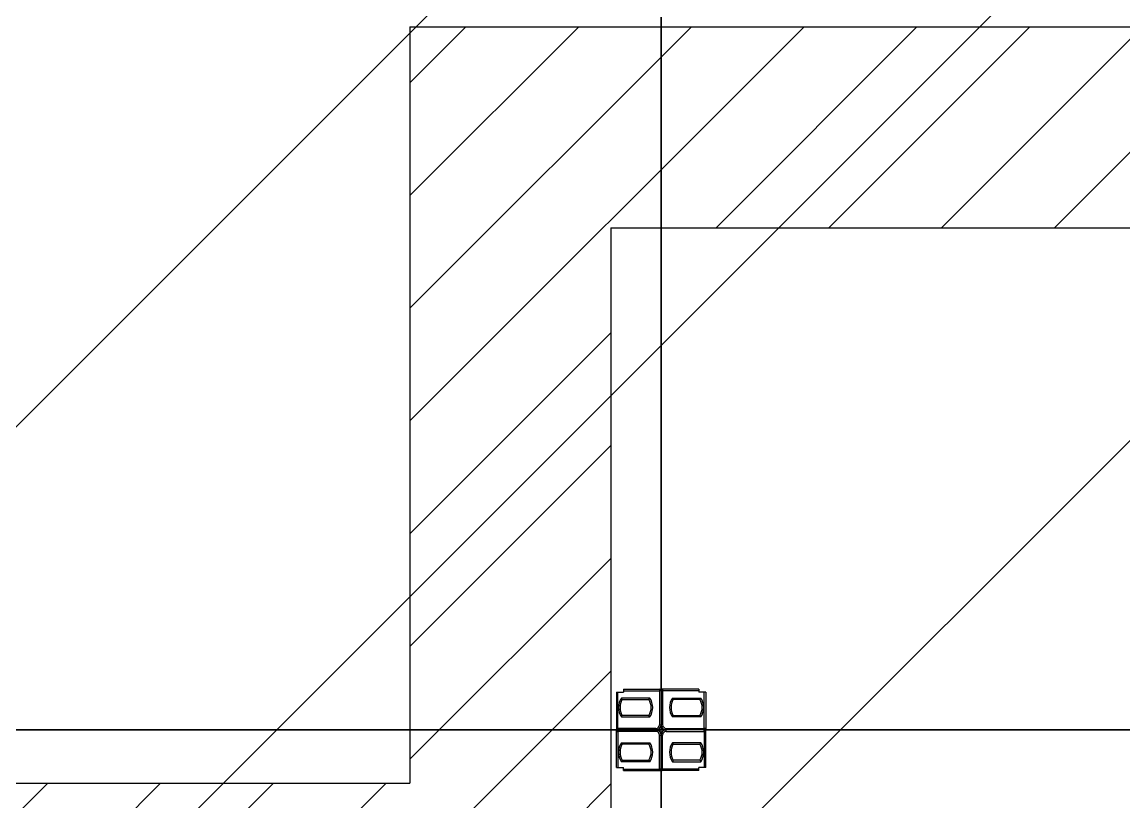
# Model space of a CAD drawing. Header units: millimetres. Extents: x -300 to 383236, y -195106 to -144646.
# Drawn here: x 218960.9 to 219224.2, y -150015.2 to -149828.8 of the extents above; entities that cross this region are included whole.
import ezdxf

# ---------------------------------------------------------------- set-up
doc = ezdxf.new("R2010")
doc.units = ezdxf.units.MM
doc.header["$LTSCALE"] = 60

# ---------------------------------------------------------------- blocks, each defined once
blk = doc.blocks.new('KEY PLAN_NEW')
h = blk.add_hatch()
h.set_pattern_fill('ANSI31', color=253, scale=2)
h.set_pattern_definition([(45, (-1396.921, -1800.0236), (-4.490128, 4.490128), [])])
edge = h.paths.add_edge_path()
edge.add_line((-2006.862, -1075.944), (-2006.862, -1091.944))
edge.add_line((-2006.862, -1091.944), (-2067.862, -1091.944))
edge.add_line((-2067.862, -1091.944), (-2067.862, -1375.944))
edge.add_line((-2067.862, -1375.944), (-2006.862, -1375.944))
edge.add_line((-2006.862, -1375.944), (-2006.862, -1391.944))
edge.add_line((-2006.862, -1391.944), (-2007.862, -1391.944))
edge.add_line((-2007.862, -1391.944), (-2007.862, -1488.944))
edge.add_line((-2007.862, -1488.944), (-2008.306, -1488.944))
edge.add_arc((-2028.716, -1493.497), 20.912, 12.57767, 76.57873)
edge.add_line((-2023.862, -1473.157), (-2023.862, -1391.944))
edge.add_line((-2023.862, -1391.944), (-2247.862, -1391.944))
edge.add_line((-2247.862, -1391.944), (-2247.862, -1488.944))
edge.add_line((-2247.862, -1488.944), (-2263.862, -1488.944))
edge.add_line((-2263.862, -1488.944), (-2263.862, -1452.184))
edge.add_line((-2263.862, -1452.184), (-2549.862, -1452.184))
edge.add_line((-2549.862, -1452.184), (-2549.862, -1488.944))
edge.add_line((-2549.862, -1488.944), (-2565.862, -1488.944))
edge.add_line((-2565.862, -1488.944), (-2565.862, -1427.944))
edge.add_line((-2565.862, -1427.944), (-2720.862, -1427.944))
edge.add_line((-2720.862, -1427.944), (-2720.862, -1411.944))
edge.add_line((-2720.862, -1411.944), (-2623.862, -1411.944))
edge.add_line((-2623.862, -1411.944), (-2623.862, -1075.944))
edge.add_line((-2623.862, -1075.944), (-2563.862, -1075.944))
edge.add_line((-2563.862, -1075.944), (-2563.862, -1071.944))
edge.add_line((-2563.862, -1071.944), (-2547.862, -1071.944))
edge.add_line((-2547.862, -1071.944), (-2547.862, -1091.944))
edge.add_line((-2547.862, -1091.944), (-2607.862, -1091.944))
edge.add_line((-2607.862, -1091.944), (-2607.862, -1411.944))
edge.add_line((-2607.862, -1411.944), (-2549.862, -1411.944))
edge.add_line((-2549.862, -1411.944), (-2549.862, -1436.184))
edge.add_line((-2549.862, -1436.184), (-2263.862, -1436.184))
edge.add_line((-2263.862, -1436.184), (-2263.862, -1375.944))
edge.add_line((-2263.862, -1375.944), (-2083.862, -1375.944))
edge.add_line((-2083.862, -1375.944), (-2083.862, -1075.944))
edge.add_line((-2083.862, -1075.944), (-2006.862, -1075.944))
at = {"color": 253}
for p, q in [((-2263.862, -1375.944, 46), (-2083.862, -1375.944, 46)), ((-2263.862, -1375.944, 46), (-2263.862, -1436.184, 46)), ((-2243.862, -1428.704, 46), (-2243.862, -1375.184, 46)), ((-2243.862, -1375.184, 46), (-2243.862, -1428.704, 46)), ((-2247.862, -1391.944, 46), (-2023.862, -1391.944, 46)), ((-2247.862, -1391.944, 46), (-2247.862, -1488.944, 46)), ((-2247.422, -1428.944, 46), (-2246.862, -1428.944, 46)), ((-2246.862, -1428.704, 46), (-2246.862, -1428.944, 46)), ((-2243.862, -1428.704, 46), (-2243.862, -1431.944, 46)), ((-2243.862, -1428.704, 46), (-2243.862, -1431.944, 46)), ((-2240.862, -1428.704, 46), (-2240.862, -1428.944, 46)), ((-2240.302, -1428.944, 46), (-2240.862, -1428.944, 46)), ((-2247.422, -1431.944, 46), (-2540.302, -1431.944, 46)), ((-2540.302, -1431.944, 46), (-2247.422, -1431.944, 46)), ((-2247.422, -1431.944, 46), (-2243.862, -1431.944, 46)), ((-2243.862, -1431.944, 46), (-2247.422, -1431.944, 46)), ((-2247.422, -1431.944, 46), (-2243.862, -1431.944, 46)), ((-2240.302, -1431.944, 46), (-2243.862, -1431.944, 46)), ((-2243.862, -1435.184, 46), (-2243.862, -1431.944, 46)), ((-2240.302, -1431.944, 46), (-2243.862, -1431.944, 46)), ((-2243.862, -1435.184, 46), (-2243.862, -1431.944, 46)), ((-2127.422, -1431.944, 46), (-2240.302, -1431.944, 46)), ((-2240.302, -1431.944, 46), (-2127.422, -1431.944, 46)), ((-2247.422, -1434.944, 46), (-2246.862, -1434.944, 46)), ((-2246.862, -1435.184, 46), (-2246.862, -1434.944, 46)), ((-2243.862, -1488.704, 46), (-2243.862, -1435.184, 46)), ((-2243.862, -1435.184, 46), (-2243.862, -1488.704, 46)), ((-2240.862, -1435.184, 46), (-2240.862, -1434.944, 46)), ((-2240.302, -1434.944, 46), (-2240.862, -1434.944, 46)), ((-2549.862, -1436.184, 46), (-2263.862, -1436.184, 46))]:
    blk.add_line(p, q, dxfattribs=at)
at = {"color": 253, "linetype": 'Continuous'}
for p, q in [((-2247.422, -1428.944, 46), (-2247.422, -1431.944, 46)), ((-2247.302, -1431.824, 46), (-2247.302, -1428.944, 46)), ((-2244.761, -1429.409, 46), (-2247.023, -1429.409, 46)), ((-2246.957, -1429.529, 46), (-2244.827, -1429.529, 46)), ((-2246.862, -1428.704, 46), (-2243.862, -1428.704, 46)), ((-2246.862, -1428.824, 46), (-2243.982, -1428.824, 46)), ((-2243.982, -1428.704, 46), (-2243.982, -1428.824, 46)), ((-2243.862, -1428.824, 46), (-2243.982, -1428.824, 46)), ((-2243.982, -1428.824, 46), (-2243.982, -1431.534, 46)), ((-2240.862, -1428.704, 46), (-2243.862, -1428.704, 46)), ((-2243.862, -1428.824, 46), (-2243.742, -1428.824, 46)), ((-2243.742, -1428.704, 46), (-2243.742, -1428.824, 46)), ((-2240.862, -1428.824, 46), (-2243.742, -1428.824, 46)), ((-2243.742, -1428.824, 46), (-2243.742, -1431.534, 46)), ((-2242.963, -1429.409, 46), (-2240.701, -1429.409, 46)), ((-2240.767, -1429.529, 46), (-2242.897, -1429.529, 46)), ((-2240.422, -1431.824, 46), (-2240.422, -1428.944, 46)), ((-2240.302, -1428.944, 46), (-2240.302, -1431.944, 46)), ((-2247.023, -1430.919, 46), (-2244.761, -1430.919, 46)), ((-2244.827, -1430.799, 46), (-2246.957, -1430.799, 46)), ((-2240.701, -1430.919, 46), (-2242.963, -1430.919, 46)), ((-2242.897, -1430.799, 46), (-2240.767, -1430.799, 46)), ((-2247.422, -1431.824, 46), (-2247.302, -1431.824, 46)), ((-2247.422, -1434.944, 46), (-2247.422, -1431.944, 46)), ((-2247.422, -1432.064, 46), (-2247.302, -1432.064, 46)), ((-2247.302, -1431.824, 46), (-2247.302, -1431.944, 46)), ((-2244.272, -1431.824, 46), (-2247.302, -1431.824, 46)), ((-2247.302, -1432.064, 46), (-2247.302, -1431.944, 46)), ((-2247.302, -1432.064, 46), (-2247.302, -1434.944, 46)), ((-2244.272, -1432.064, 46), (-2247.302, -1432.064, 46)), ((-2244.272, -1431.824, 46), (-2244.272, -1431.944, 46)), ((-2244.272, -1432.064, 46), (-2244.272, -1431.944, 46)), ((-2243.982, -1431.534, 46), (-2243.862, -1431.534, 46)), ((-2243.982, -1431.823, 46), (-2243.982, -1431.824, 46)), ((-2243.982, -1431.824, 46), (-2243.982, -1431.824, 46)), ((-2243.982, -1432.064, 46), (-2243.982, -1432.064, 46)), ((-2243.982, -1432.064, 46), (-2243.982, -1432.064, 46)), ((-2243.742, -1431.534, 46), (-2243.862, -1431.534, 46)), ((-2243.742, -1431.823, 46), (-2243.742, -1431.824, 46)), ((-2243.742, -1431.824, 46), (-2243.742, -1431.824, 46)), ((-2243.742, -1432.064, 46), (-2243.742, -1432.064, 46)), ((-2243.742, -1432.064, 46), (-2243.742, -1432.064, 46)), ((-2243.452, -1431.824, 46), (-2243.452, -1431.944, 46)), ((-2243.452, -1431.824, 46), (-2240.422, -1431.824, 46)), ((-2243.452, -1432.064, 46), (-2243.452, -1431.944, 46)), ((-2243.452, -1432.064, 46), (-2240.422, -1432.064, 46)), ((-2240.302, -1431.824, 46), (-2240.422, -1431.824, 46)), ((-2240.422, -1431.824, 46), (-2240.422, -1431.944, 46)), ((-2240.422, -1432.064, 46), (-2240.422, -1431.944, 46)), ((-2240.302, -1432.064, 46), (-2240.422, -1432.064, 46)), ((-2240.422, -1432.064, 46), (-2240.422, -1434.944, 46)), ((-2240.302, -1434.944, 46), (-2240.302, -1431.944, 46)), ((-2247.023, -1432.969, 46), (-2244.761, -1432.969, 46)), ((-2244.827, -1433.089, 46), (-2246.957, -1433.089, 46)), ((-2243.982, -1432.354, 46), (-2243.862, -1432.354, 46)), ((-2243.982, -1435.064, 46), (-2243.982, -1432.354, 46)), ((-2243.742, -1432.354, 46), (-2243.862, -1432.354, 46)), ((-2243.742, -1435.064, 46), (-2243.742, -1432.354, 46)), ((-2240.701, -1432.969, 46), (-2242.963, -1432.969, 46)), ((-2242.897, -1433.089, 46), (-2240.767, -1433.089, 46)), ((-2244.761, -1434.479, 46), (-2247.023, -1434.479, 46)), ((-2246.957, -1434.359, 46), (-2244.827, -1434.359, 46)), ((-2242.963, -1434.479, 46), (-2240.701, -1434.479, 46)), ((-2240.767, -1434.359, 46), (-2242.897, -1434.359, 46)), ((-2246.862, -1435.064, 46), (-2243.982, -1435.064, 46)), ((-2246.862, -1435.184, 46), (-2243.862, -1435.184, 46)), ((-2243.862, -1435.064, 46), (-2243.982, -1435.064, 46)), ((-2243.982, -1435.184, 46), (-2243.982, -1435.064, 46)), ((-2243.862, -1435.064, 46), (-2243.742, -1435.064, 46)), ((-2240.862, -1435.184, 46), (-2243.862, -1435.184, 46)), ((-2243.742, -1435.184, 46), (-2243.742, -1435.064, 46)), ((-2240.862, -1435.064, 46), (-2243.742, -1435.064, 46))]:
    blk.add_line(p, q, dxfattribs=at)
for centre, radius, start, end in [((-2245.892, -1430.164, 46), 1.36, 146.27916, 213.72084), ((-2245.892, -1430.164, 46), 1.24, 149.1964, 210.8036), ((-2245.892, -1430.164, 46), 1.24, 329.1964, 30.8036), ((-2245.892, -1430.164, 46), 1.36, 326.27916, 33.72084), ((-2243.982, -1428.824, 46), 0.12, 0, 90), ((-2243.742, -1428.824, 46), 0.12, 90, 180), ((-2241.832, -1430.164, 46), 1.36, 146.27916, 213.72084), ((-2241.832, -1430.164, 46), 1.24, 149.1964, 210.8036), ((-2241.832, -1430.164, 46), 1.24, 329.1964, 30.8036), ((-2241.832, -1430.164, 46), 1.36, 326.27916, 33.72084), ((-2247.302, -1431.824, 46), 0.12, 180, 270), ((-2247.302, -1432.064, 46), 0.12, 90, 180), ((-2244.272, -1431.534, 46), 0.41, 270, 0), ((-2244.272, -1431.534, 46), 0.29, 270, 0), ((-2244.272, -1432.354, 46), 0.41, 0, 90), ((-2244.272, -1432.354, 46), 0.29, 0, 90), ((-2243.452, -1431.534, 46), 0.41, 180, 270), ((-2243.452, -1432.354, 46), 0.41, 90, 180), ((-2243.452, -1431.534, 46), 0.29, 180, 270), ((-2243.452, -1432.354, 46), 0.29, 90, 180), ((-2240.422, -1431.824, 46), 0.12, 270, 0), ((-2240.422, -1432.064, 46), 0.12, 0, 90), ((-2245.892, -1433.724, 46), 1.36, 146.27916, 213.72084), ((-2245.892, -1433.724, 46), 1.24, 149.1964, 210.8036), ((-2245.892, -1433.724, 46), 1.24, 329.1964, 30.8036), ((-2245.892, -1433.724, 46), 1.36, 326.27916, 33.72084), ((-2241.832, -1433.724, 46), 1.36, 146.27916, 213.72084), ((-2241.832, -1433.724, 46), 1.24, 149.1964, 210.8036), ((-2241.832, -1433.724, 46), 1.24, 329.1964, 30.8036), ((-2241.832, -1433.724, 46), 1.36, 326.27916, 33.72084), ((-2243.982, -1435.064, 46), 0.12, 270, 0), ((-2243.742, -1435.064, 46), 0.12, 180, 270)]:
    blk.add_arc(centre, radius, start, end, dxfattribs=at)
for points, knots in [([(-2246.957, -1429.529, 46), (-2246.957, -1429.528, 46), (-2246.957, -1429.527, 46), (-2246.958, -1429.527, 46), (-2246.959, -1429.526, 46), (-2246.959, -1429.525, 46), (-2246.959, -1429.524, 46), (-2246.959, -1429.524, 46), (-2246.96, -1429.523, 46), (-2246.96, -1429.523, 46), (-2246.961, -1429.521, 46), (-2246.962, -1429.52, 46), (-2246.964, -1429.517, 46), (-2246.965, -1429.515, 46), (-2246.966, -1429.512, 46), (-2246.967, -1429.511, 46), (-2246.968, -1429.509, 46), (-2246.968, -1429.509, 46), (-2246.969, -1429.507, 46), (-2246.969, -1429.507, 46), (-2246.971, -1429.504, 46), (-2246.972, -1429.501, 46), (-2246.975, -1429.496, 46), (-2246.977, -1429.494, 46), (-2246.979, -1429.489, 46), (-2246.98, -1429.488, 46), (-2246.981, -1429.486, 46), (-2246.981, -1429.485, 46), (-2246.982, -1429.483, 46), (-2246.983, -1429.483, 46), (-2246.985, -1429.479, 46), (-2246.987, -1429.476, 46), (-2246.99, -1429.469, 46), (-2246.992, -1429.466, 46), (-2246.996, -1429.459, 46), (-2246.997, -1429.456, 46), (-2247, -1429.451, 46), (-2247, -1429.45, 46), (-2247.001, -1429.449, 46), (-2247.002, -1429.448, 46), (-2247.003, -1429.445, 46), (-2247.004, -1429.443, 46), (-2247.007, -1429.438, 46), (-2247.009, -1429.434, 46), (-2247.013, -1429.427, 46), (-2247.015, -1429.423, 46), (-2247.018, -1429.418, 46), (-2247.019, -1429.416, 46), (-2247.02, -1429.413, 46), (-2247.021, -1429.412, 46), (-2247.022, -1429.41, 46), (-2247.022, -1429.41, 46), (-2247.023, -1429.409, 46), (-2247.023, -1429.409, 46)], [0, 0, 0, 0, 0.06206, 0.12459, 0.12459, 0.155854, 0.155854, 0.171487, 0.171487, 0.187119, 0.187119, 0.249648, 0.249648, 0.312178, 0.312178, 0.343442, 0.343442, 0.359075, 0.359075, 0.374707, 0.374707, 0.437236, 0.437236, 0.499766, 0.499766, 0.53103, 0.53103, 0.546663, 0.546663, 0.562295, 0.562295, 0.624824, 0.624824, 0.687353, 0.687353, 0.749883, 0.749883, 0.765515, 0.765515, 0.781147, 0.781147, 0.812412, 0.812412, 0.874941, 0.874941, 0.937471, 0.937471, 0.968735, 0.968735, 0.984368, 0.992184, 0.992184, 1, 1, 1, 1]), ([(-2244.827, -1429.529, 46), (-2244.827, -1429.528, 46), (-2244.826, -1429.527, 46), (-2244.826, -1429.527, 46), (-2244.825, -1429.526, 46), (-2244.825, -1429.525, 46), (-2244.824, -1429.524, 46), (-2244.824, -1429.524, 46), (-2244.824, -1429.523, 46), (-2244.824, -1429.523, 46), (-2244.823, -1429.521, 46), (-2244.822, -1429.52, 46), (-2244.82, -1429.517, 46), (-2244.819, -1429.515, 46), (-2244.817, -1429.512, 46), (-2244.817, -1429.511, 46), (-2244.816, -1429.509, 46), (-2244.815, -1429.509, 46), (-2244.815, -1429.507, 46), (-2244.814, -1429.507, 46), (-2244.813, -1429.504, 46), (-2244.811, -1429.501, 46), (-2244.809, -1429.496, 46), (-2244.807, -1429.494, 46), (-2244.805, -1429.489, 46), (-2244.804, -1429.488, 46), (-2244.803, -1429.486, 46), (-2244.802, -1429.485, 46), (-2244.801, -1429.483, 46), (-2244.801, -1429.483, 46), (-2244.799, -1429.479, 46), (-2244.797, -1429.476, 46), (-2244.793, -1429.469, 46), (-2244.792, -1429.466, 46), (-2244.788, -1429.459, 46), (-2244.786, -1429.456, 46), (-2244.784, -1429.451, 46), (-2244.783, -1429.45, 46), (-2244.782, -1429.449, 46), (-2244.782, -1429.448, 46), (-2244.78, -1429.445, 46), (-2244.779, -1429.443, 46), (-2244.776, -1429.438, 46), (-2244.774, -1429.434, 46), (-2244.771, -1429.427, 46), (-2244.769, -1429.423, 46), (-2244.766, -1429.418, 46), (-2244.765, -1429.416, 46), (-2244.763, -1429.413, 46), (-2244.762, -1429.412, 46), (-2244.762, -1429.41, 46), (-2244.761, -1429.41, 46), (-2244.761, -1429.409, 46), (-2244.761, -1429.409, 46)], [0, 0, 0, 0, 0.06206, 0.12459, 0.12459, 0.155854, 0.155854, 0.171487, 0.171487, 0.187119, 0.187119, 0.249648, 0.249648, 0.312178, 0.312178, 0.343442, 0.343442, 0.359075, 0.359075, 0.374707, 0.374707, 0.437236, 0.437236, 0.499766, 0.499766, 0.53103, 0.53103, 0.546663, 0.546663, 0.562295, 0.562295, 0.624824, 0.624824, 0.687353, 0.687353, 0.749883, 0.749883, 0.765515, 0.765515, 0.781147, 0.781147, 0.812412, 0.812412, 0.874941, 0.874941, 0.937471, 0.937471, 0.968735, 0.968735, 0.984368, 0.992184, 0.992184, 1, 1, 1, 1]), ([(-2242.897, -1429.529, 46), (-2242.897, -1429.528, 46), (-2242.897, -1429.527, 46), (-2242.898, -1429.527, 46), (-2242.899, -1429.526, 46), (-2242.899, -1429.525, 46), (-2242.899, -1429.524, 46), (-2242.899, -1429.524, 46), (-2242.9, -1429.523, 46), (-2242.9, -1429.523, 46), (-2242.901, -1429.521, 46), (-2242.902, -1429.52, 46), (-2242.904, -1429.517, 46), (-2242.905, -1429.515, 46), (-2242.906, -1429.512, 46), (-2242.907, -1429.511, 46), (-2242.908, -1429.509, 46), (-2242.908, -1429.509, 46), (-2242.909, -1429.507, 46), (-2242.909, -1429.507, 46), (-2242.911, -1429.504, 46), (-2242.912, -1429.501, 46), (-2242.915, -1429.496, 46), (-2242.917, -1429.494, 46), (-2242.919, -1429.489, 46), (-2242.92, -1429.488, 46), (-2242.921, -1429.486, 46), (-2242.921, -1429.485, 46), (-2242.922, -1429.483, 46), (-2242.923, -1429.483, 46), (-2242.925, -1429.479, 46), (-2242.927, -1429.476, 46), (-2242.93, -1429.469, 46), (-2242.932, -1429.466, 46), (-2242.936, -1429.459, 46), (-2242.937, -1429.456, 46), (-2242.94, -1429.451, 46), (-2242.94, -1429.45, 46), (-2242.941, -1429.449, 46), (-2242.942, -1429.448, 46), (-2242.943, -1429.445, 46), (-2242.944, -1429.443, 46), (-2242.947, -1429.438, 46), (-2242.949, -1429.434, 46), (-2242.953, -1429.427, 46), (-2242.955, -1429.423, 46), (-2242.958, -1429.418, 46), (-2242.959, -1429.416, 46), (-2242.96, -1429.413, 46), (-2242.961, -1429.412, 46), (-2242.962, -1429.41, 46), (-2242.962, -1429.41, 46), (-2242.963, -1429.409, 46), (-2242.963, -1429.409, 46)], [0, 0, 0, 0, 0.06206, 0.12459, 0.12459, 0.155854, 0.155854, 0.171487, 0.171487, 0.187119, 0.187119, 0.249648, 0.249648, 0.312178, 0.312178, 0.343442, 0.343442, 0.359075, 0.359075, 0.374707, 0.374707, 0.437236, 0.437236, 0.499766, 0.499766, 0.53103, 0.53103, 0.546663, 0.546663, 0.562295, 0.562295, 0.624824, 0.624824, 0.687353, 0.687353, 0.749883, 0.749883, 0.765515, 0.765515, 0.781147, 0.781147, 0.812412, 0.812412, 0.874941, 0.874941, 0.937471, 0.937471, 0.968735, 0.968735, 0.984368, 0.992184, 0.992184, 1, 1, 1, 1]), ([(-2240.767, -1429.529, 46), (-2240.767, -1429.528, 46), (-2240.766, -1429.527, 46), (-2240.766, -1429.527, 46), (-2240.765, -1429.526, 46), (-2240.765, -1429.525, 46), (-2240.764, -1429.524, 46), (-2240.764, -1429.524, 46), (-2240.764, -1429.523, 46), (-2240.764, -1429.523, 46), (-2240.763, -1429.521, 46), (-2240.762, -1429.52, 46), (-2240.76, -1429.517, 46), (-2240.759, -1429.515, 46), (-2240.757, -1429.512, 46), (-2240.757, -1429.511, 46), (-2240.756, -1429.509, 46), (-2240.755, -1429.509, 46), (-2240.755, -1429.507, 46), (-2240.754, -1429.507, 46), (-2240.753, -1429.504, 46), (-2240.751, -1429.501, 46), (-2240.748, -1429.496, 46), (-2240.747, -1429.494, 46), (-2240.745, -1429.489, 46), (-2240.744, -1429.488, 46), (-2240.743, -1429.486, 46), (-2240.742, -1429.485, 46), (-2240.741, -1429.483, 46), (-2240.741, -1429.483, 46), (-2240.739, -1429.479, 46), (-2240.737, -1429.476, 46), (-2240.733, -1429.469, 46), (-2240.732, -1429.466, 46), (-2240.728, -1429.459, 46), (-2240.726, -1429.456, 46), (-2240.724, -1429.451, 46), (-2240.723, -1429.45, 46), (-2240.722, -1429.449, 46), (-2240.722, -1429.448, 46), (-2240.72, -1429.445, 46), (-2240.719, -1429.443, 46), (-2240.716, -1429.438, 46), (-2240.714, -1429.434, 46), (-2240.711, -1429.427, 46), (-2240.709, -1429.423, 46), (-2240.706, -1429.418, 46), (-2240.705, -1429.416, 46), (-2240.703, -1429.413, 46), (-2240.702, -1429.412, 46), (-2240.702, -1429.41, 46), (-2240.701, -1429.41, 46), (-2240.701, -1429.409, 46), (-2240.701, -1429.409, 46)], [0, 0, 0, 0, 0.06206, 0.12459, 0.12459, 0.155854, 0.155854, 0.171487, 0.171487, 0.187119, 0.187119, 0.249648, 0.249648, 0.312178, 0.312178, 0.343442, 0.343442, 0.359075, 0.359075, 0.374707, 0.374707, 0.437236, 0.437236, 0.499766, 0.499766, 0.53103, 0.53103, 0.546663, 0.546663, 0.562295, 0.562295, 0.624824, 0.624824, 0.687353, 0.687353, 0.749883, 0.749883, 0.765515, 0.765515, 0.781147, 0.781147, 0.812412, 0.812412, 0.874941, 0.874941, 0.937471, 0.937471, 0.968735, 0.968735, 0.984368, 0.992184, 0.992184, 1, 1, 1, 1]), ([(-2247.023, -1430.919, 46), (-2247.023, -1430.918, 46), (-2247.022, -1430.918, 46), (-2247.022, -1430.917, 46), (-2247.021, -1430.915, 46), (-2247.02, -1430.914, 46), (-2247.019, -1430.911, 46), (-2247.018, -1430.909, 46), (-2247.015, -1430.904, 46), (-2247.013, -1430.9, 46), (-2247.009, -1430.893, 46), (-2247.007, -1430.889, 46), (-2247.004, -1430.884, 46), (-2247.003, -1430.882, 46), (-2247.002, -1430.879, 46), (-2247.001, -1430.879, 46), (-2247, -1430.877, 46), (-2247, -1430.876, 46), (-2246.997, -1430.871, 46), (-2246.996, -1430.868, 46), (-2246.992, -1430.861, 46), (-2246.99, -1430.858, 46), (-2246.987, -1430.852, 46), (-2246.985, -1430.848, 46), (-2246.983, -1430.845, 46), (-2246.982, -1430.844, 46), (-2246.981, -1430.842, 46), (-2246.981, -1430.842, 46), (-2246.98, -1430.839, 46), (-2246.979, -1430.838, 46), (-2246.977, -1430.834, 46), (-2246.975, -1430.831, 46), (-2246.972, -1430.826, 46), (-2246.971, -1430.823, 46), (-2246.969, -1430.82, 46), (-2246.969, -1430.82, 46), (-2246.968, -1430.819, 46), (-2246.968, -1430.818, 46), (-2246.967, -1430.816, 46), (-2246.966, -1430.815, 46), (-2246.965, -1430.812, 46), (-2246.964, -1430.811, 46), (-2246.962, -1430.807, 46), (-2246.961, -1430.806, 46), (-2246.96, -1430.804, 46), (-2246.96, -1430.804, 46), (-2246.959, -1430.803, 46), (-2246.959, -1430.803, 46), (-2246.959, -1430.802, 46), (-2246.959, -1430.802, 46), (-2246.958, -1430.8, 46), (-2246.957, -1430.8, 46), (-2246.957, -1430.799, 46), (-2246.957, -1430.799, 46)], [0, 0, 0, 0, 0.00782, 0.00782, 0.015639, 0.031279, 0.031279, 0.062557, 0.062557, 0.125114, 0.125114, 0.187671, 0.187671, 0.21895, 0.21895, 0.234589, 0.234589, 0.250228, 0.250228, 0.312785, 0.312785, 0.375342, 0.375342, 0.437899, 0.437899, 0.453538, 0.453538, 0.469178, 0.469178, 0.500456, 0.500456, 0.563013, 0.563013, 0.62557, 0.62557, 0.641209, 0.641209, 0.656849, 0.656849, 0.688127, 0.688127, 0.750684, 0.750684, 0.813241, 0.813241, 0.828881, 0.828881, 0.84452, 0.84452, 0.875798, 0.875798, 0.938355, 1, 1, 1, 1]), ([(-2244.761, -1430.919, 46), (-2244.761, -1430.918, 46), (-2244.761, -1430.918, 46), (-2244.762, -1430.917, 46), (-2244.762, -1430.915, 46), (-2244.763, -1430.914, 46), (-2244.765, -1430.911, 46), (-2244.766, -1430.909, 46), (-2244.769, -1430.904, 46), (-2244.771, -1430.9, 46), (-2244.774, -1430.893, 46), (-2244.776, -1430.889, 46), (-2244.779, -1430.884, 46), (-2244.78, -1430.882, 46), (-2244.782, -1430.879, 46), (-2244.782, -1430.879, 46), (-2244.783, -1430.877, 46), (-2244.784, -1430.876, 46), (-2244.786, -1430.871, 46), (-2244.788, -1430.868, 46), (-2244.792, -1430.861, 46), (-2244.793, -1430.858, 46), (-2244.797, -1430.852, 46), (-2244.799, -1430.848, 46), (-2244.801, -1430.845, 46), (-2244.801, -1430.844, 46), (-2244.802, -1430.842, 46), (-2244.803, -1430.842, 46), (-2244.804, -1430.839, 46), (-2244.805, -1430.838, 46), (-2244.807, -1430.834, 46), (-2244.809, -1430.831, 46), (-2244.811, -1430.826, 46), (-2244.813, -1430.823, 46), (-2244.814, -1430.82, 46), (-2244.815, -1430.82, 46), (-2244.815, -1430.819, 46), (-2244.816, -1430.818, 46), (-2244.817, -1430.816, 46), (-2244.817, -1430.815, 46), (-2244.819, -1430.812, 46), (-2244.82, -1430.811, 46), (-2244.822, -1430.807, 46), (-2244.823, -1430.806, 46), (-2244.824, -1430.804, 46), (-2244.824, -1430.804, 46), (-2244.824, -1430.803, 46), (-2244.824, -1430.803, 46), (-2244.825, -1430.802, 46), (-2244.825, -1430.802, 46), (-2244.826, -1430.8, 46), (-2244.826, -1430.8, 46), (-2244.827, -1430.799, 46), (-2244.827, -1430.799, 46)], [0, 0, 0, 0, 0.00782, 0.00782, 0.015639, 0.031279, 0.031279, 0.062557, 0.062557, 0.125114, 0.125114, 0.187671, 0.187671, 0.21895, 0.21895, 0.234589, 0.234589, 0.250228, 0.250228, 0.312785, 0.312785, 0.375342, 0.375342, 0.437899, 0.437899, 0.453538, 0.453538, 0.469178, 0.469178, 0.500456, 0.500456, 0.563013, 0.563013, 0.62557, 0.62557, 0.641209, 0.641209, 0.656849, 0.656849, 0.688127, 0.688127, 0.750684, 0.750684, 0.813241, 0.813241, 0.828881, 0.828881, 0.84452, 0.84452, 0.875798, 0.875798, 0.938355, 1, 1, 1, 1]), ([(-2242.963, -1430.919, 46), (-2242.963, -1430.918, 46), (-2242.962, -1430.918, 46), (-2242.962, -1430.917, 46), (-2242.961, -1430.915, 46), (-2242.96, -1430.914, 46), (-2242.959, -1430.911, 46), (-2242.958, -1430.909, 46), (-2242.955, -1430.904, 46), (-2242.953, -1430.9, 46), (-2242.949, -1430.893, 46), (-2242.947, -1430.889, 46), (-2242.944, -1430.884, 46), (-2242.943, -1430.882, 46), (-2242.942, -1430.879, 46), (-2242.941, -1430.879, 46), (-2242.94, -1430.877, 46), (-2242.94, -1430.876, 46), (-2242.937, -1430.871, 46), (-2242.936, -1430.868, 46), (-2242.932, -1430.861, 46), (-2242.93, -1430.858, 46), (-2242.927, -1430.852, 46), (-2242.925, -1430.848, 46), (-2242.923, -1430.845, 46), (-2242.922, -1430.844, 46), (-2242.921, -1430.842, 46), (-2242.921, -1430.842, 46), (-2242.92, -1430.839, 46), (-2242.919, -1430.838, 46), (-2242.917, -1430.834, 46), (-2242.915, -1430.831, 46), (-2242.912, -1430.826, 46), (-2242.911, -1430.823, 46), (-2242.909, -1430.82, 46), (-2242.909, -1430.82, 46), (-2242.908, -1430.819, 46), (-2242.908, -1430.818, 46), (-2242.907, -1430.816, 46), (-2242.906, -1430.815, 46), (-2242.905, -1430.812, 46), (-2242.904, -1430.811, 46), (-2242.902, -1430.807, 46), (-2242.901, -1430.806, 46), (-2242.9, -1430.804, 46), (-2242.9, -1430.804, 46), (-2242.899, -1430.803, 46), (-2242.899, -1430.803, 46), (-2242.899, -1430.802, 46), (-2242.899, -1430.802, 46), (-2242.898, -1430.8, 46), (-2242.897, -1430.8, 46), (-2242.897, -1430.799, 46), (-2242.897, -1430.799, 46)], [0, 0, 0, 0, 0.00782, 0.00782, 0.015639, 0.031279, 0.031279, 0.062557, 0.062557, 0.125114, 0.125114, 0.187671, 0.187671, 0.21895, 0.21895, 0.234589, 0.234589, 0.250228, 0.250228, 0.312785, 0.312785, 0.375342, 0.375342, 0.437899, 0.437899, 0.453538, 0.453538, 0.469178, 0.469178, 0.500456, 0.500456, 0.563013, 0.563013, 0.62557, 0.62557, 0.641209, 0.641209, 0.656849, 0.656849, 0.688127, 0.688127, 0.750684, 0.750684, 0.813241, 0.813241, 0.828881, 0.828881, 0.84452, 0.84452, 0.875798, 0.875798, 0.938355, 1, 1, 1, 1]), ([(-2240.701, -1430.919, 46), (-2240.701, -1430.918, 46), (-2240.701, -1430.918, 46), (-2240.702, -1430.917, 46), (-2240.702, -1430.915, 46), (-2240.703, -1430.914, 46), (-2240.705, -1430.911, 46), (-2240.706, -1430.909, 46), (-2240.709, -1430.904, 46), (-2240.711, -1430.9, 46), (-2240.714, -1430.893, 46), (-2240.716, -1430.889, 46), (-2240.719, -1430.884, 46), (-2240.72, -1430.882, 46), (-2240.722, -1430.879, 46), (-2240.722, -1430.879, 46), (-2240.723, -1430.877, 46), (-2240.724, -1430.876, 46), (-2240.726, -1430.871, 46), (-2240.728, -1430.868, 46), (-2240.732, -1430.861, 46), (-2240.733, -1430.858, 46), (-2240.737, -1430.852, 46), (-2240.739, -1430.848, 46), (-2240.741, -1430.845, 46), (-2240.741, -1430.844, 46), (-2240.742, -1430.842, 46), (-2240.743, -1430.842, 46), (-2240.744, -1430.839, 46), (-2240.745, -1430.838, 46), (-2240.747, -1430.834, 46), (-2240.748, -1430.831, 46), (-2240.751, -1430.826, 46), (-2240.753, -1430.823, 46), (-2240.754, -1430.82, 46), (-2240.755, -1430.82, 46), (-2240.755, -1430.819, 46), (-2240.756, -1430.818, 46), (-2240.757, -1430.816, 46), (-2240.757, -1430.815, 46), (-2240.759, -1430.812, 46), (-2240.76, -1430.811, 46), (-2240.762, -1430.807, 46), (-2240.763, -1430.806, 46), (-2240.764, -1430.804, 46), (-2240.764, -1430.804, 46), (-2240.764, -1430.803, 46), (-2240.764, -1430.803, 46), (-2240.765, -1430.802, 46), (-2240.765, -1430.802, 46), (-2240.766, -1430.8, 46), (-2240.766, -1430.8, 46), (-2240.767, -1430.799, 46), (-2240.767, -1430.799, 46)], [0, 0, 0, 0, 0.00782, 0.00782, 0.015639, 0.031279, 0.031279, 0.062557, 0.062557, 0.125114, 0.125114, 0.187671, 0.187671, 0.21895, 0.21895, 0.234589, 0.234589, 0.250228, 0.250228, 0.312785, 0.312785, 0.375342, 0.375342, 0.437899, 0.437899, 0.453538, 0.453538, 0.469178, 0.469178, 0.500456, 0.500456, 0.563013, 0.563013, 0.62557, 0.62557, 0.641209, 0.641209, 0.656849, 0.656849, 0.688127, 0.688127, 0.750684, 0.750684, 0.813241, 0.813241, 0.828881, 0.828881, 0.84452, 0.84452, 0.875798, 0.875798, 0.938355, 1, 1, 1, 1]), ([(-2247.023, -1432.969, 46), (-2247.023, -1432.969, 46), (-2247.022, -1432.97, 46), (-2247.022, -1432.97, 46), (-2247.021, -1432.972, 46), (-2247.02, -1432.973, 46), (-2247.019, -1432.976, 46), (-2247.018, -1432.978, 46), (-2247.015, -1432.983, 46), (-2247.013, -1432.987, 46), (-2247.009, -1432.994, 46), (-2247.007, -1432.998, 46), (-2247.004, -1433.003, 46), (-2247.003, -1433.005, 46), (-2247.002, -1433.008, 46), (-2247.001, -1433.009, 46), (-2247, -1433.01, 46), (-2247, -1433.011, 46), (-2246.997, -1433.016, 46), (-2246.996, -1433.019, 46), (-2246.992, -1433.026, 46), (-2246.99, -1433.029, 46), (-2246.987, -1433.036, 46), (-2246.985, -1433.039, 46), (-2246.983, -1433.043, 46), (-2246.982, -1433.043, 46), (-2246.981, -1433.045, 46), (-2246.981, -1433.046, 46), (-2246.98, -1433.048, 46), (-2246.979, -1433.049, 46), (-2246.977, -1433.054, 46), (-2246.975, -1433.056, 46), (-2246.972, -1433.061, 46), (-2246.971, -1433.064, 46), (-2246.969, -1433.067, 46), (-2246.969, -1433.067, 46), (-2246.968, -1433.069, 46), (-2246.968, -1433.069, 46), (-2246.967, -1433.071, 46), (-2246.966, -1433.072, 46), (-2246.965, -1433.075, 46), (-2246.964, -1433.077, 46), (-2246.962, -1433.08, 46), (-2246.961, -1433.081, 46), (-2246.96, -1433.083, 46), (-2246.96, -1433.083, 46), (-2246.959, -1433.084, 46), (-2246.959, -1433.084, 46), (-2246.959, -1433.085, 46), (-2246.959, -1433.086, 46), (-2246.958, -1433.087, 46), (-2246.957, -1433.087, 46), (-2246.957, -1433.088, 46), (-2246.957, -1433.089, 46)], [0, 0, 0, 0, 0.00782, 0.00782, 0.015639, 0.031279, 0.031279, 0.062557, 0.062557, 0.125114, 0.125114, 0.187671, 0.187671, 0.21895, 0.21895, 0.234589, 0.234589, 0.250228, 0.250228, 0.312785, 0.312785, 0.375342, 0.375342, 0.437899, 0.437899, 0.453538, 0.453538, 0.469178, 0.469178, 0.500456, 0.500456, 0.563013, 0.563013, 0.62557, 0.62557, 0.641209, 0.641209, 0.656849, 0.656849, 0.688127, 0.688127, 0.750684, 0.750684, 0.813241, 0.813241, 0.828881, 0.828881, 0.84452, 0.84452, 0.875798, 0.875798, 0.938355, 1, 1, 1, 1]), ([(-2244.761, -1432.969, 46), (-2244.761, -1432.969, 46), (-2244.761, -1432.97, 46), (-2244.762, -1432.97, 46), (-2244.762, -1432.972, 46), (-2244.763, -1432.973, 46), (-2244.765, -1432.976, 46), (-2244.766, -1432.978, 46), (-2244.769, -1432.983, 46), (-2244.771, -1432.987, 46), (-2244.774, -1432.994, 46), (-2244.776, -1432.998, 46), (-2244.779, -1433.003, 46), (-2244.78, -1433.005, 46), (-2244.782, -1433.008, 46), (-2244.782, -1433.009, 46), (-2244.783, -1433.01, 46), (-2244.784, -1433.011, 46), (-2244.786, -1433.016, 46), (-2244.788, -1433.019, 46), (-2244.792, -1433.026, 46), (-2244.793, -1433.029, 46), (-2244.797, -1433.036, 46), (-2244.799, -1433.039, 46), (-2244.801, -1433.043, 46), (-2244.801, -1433.043, 46), (-2244.802, -1433.045, 46), (-2244.803, -1433.046, 46), (-2244.804, -1433.048, 46), (-2244.805, -1433.049, 46), (-2244.807, -1433.054, 46), (-2244.809, -1433.056, 46), (-2244.811, -1433.061, 46), (-2244.813, -1433.064, 46), (-2244.814, -1433.067, 46), (-2244.815, -1433.067, 46), (-2244.815, -1433.069, 46), (-2244.816, -1433.069, 46), (-2244.817, -1433.071, 46), (-2244.817, -1433.072, 46), (-2244.819, -1433.075, 46), (-2244.82, -1433.077, 46), (-2244.822, -1433.08, 46), (-2244.823, -1433.081, 46), (-2244.824, -1433.083, 46), (-2244.824, -1433.083, 46), (-2244.824, -1433.084, 46), (-2244.824, -1433.084, 46), (-2244.825, -1433.085, 46), (-2244.825, -1433.086, 46), (-2244.826, -1433.087, 46), (-2244.826, -1433.087, 46), (-2244.827, -1433.088, 46), (-2244.827, -1433.089, 46)], [0, 0, 0, 0, 0.00782, 0.00782, 0.015639, 0.031279, 0.031279, 0.062557, 0.062557, 0.125114, 0.125114, 0.187671, 0.187671, 0.21895, 0.21895, 0.234589, 0.234589, 0.250228, 0.250228, 0.312785, 0.312785, 0.375342, 0.375342, 0.437899, 0.437899, 0.453538, 0.453538, 0.469178, 0.469178, 0.500456, 0.500456, 0.563013, 0.563013, 0.62557, 0.62557, 0.641209, 0.641209, 0.656849, 0.656849, 0.688127, 0.688127, 0.750684, 0.750684, 0.813241, 0.813241, 0.828881, 0.828881, 0.84452, 0.84452, 0.875798, 0.875798, 0.938355, 1, 1, 1, 1]), ([(-2242.963, -1432.969, 46), (-2242.963, -1432.969, 46), (-2242.962, -1432.97, 46), (-2242.962, -1432.97, 46), (-2242.961, -1432.972, 46), (-2242.96, -1432.973, 46), (-2242.959, -1432.976, 46), (-2242.958, -1432.978, 46), (-2242.955, -1432.983, 46), (-2242.953, -1432.987, 46), (-2242.949, -1432.994, 46), (-2242.947, -1432.998, 46), (-2242.944, -1433.003, 46), (-2242.943, -1433.005, 46), (-2242.942, -1433.008, 46), (-2242.941, -1433.009, 46), (-2242.94, -1433.01, 46), (-2242.94, -1433.011, 46), (-2242.937, -1433.016, 46), (-2242.936, -1433.019, 46), (-2242.932, -1433.026, 46), (-2242.93, -1433.029, 46), (-2242.927, -1433.036, 46), (-2242.925, -1433.039, 46), (-2242.923, -1433.043, 46), (-2242.922, -1433.043, 46), (-2242.921, -1433.045, 46), (-2242.921, -1433.046, 46), (-2242.92, -1433.048, 46), (-2242.919, -1433.049, 46), (-2242.917, -1433.054, 46), (-2242.915, -1433.056, 46), (-2242.912, -1433.061, 46), (-2242.911, -1433.064, 46), (-2242.909, -1433.067, 46), (-2242.909, -1433.067, 46), (-2242.908, -1433.069, 46), (-2242.908, -1433.069, 46), (-2242.907, -1433.071, 46), (-2242.906, -1433.072, 46), (-2242.905, -1433.075, 46), (-2242.904, -1433.077, 46), (-2242.902, -1433.08, 46), (-2242.901, -1433.081, 46), (-2242.9, -1433.083, 46), (-2242.9, -1433.083, 46), (-2242.899, -1433.084, 46), (-2242.899, -1433.084, 46), (-2242.899, -1433.085, 46), (-2242.899, -1433.086, 46), (-2242.898, -1433.087, 46), (-2242.897, -1433.087, 46), (-2242.897, -1433.088, 46), (-2242.897, -1433.089, 46)], [0, 0, 0, 0, 0.00782, 0.00782, 0.015639, 0.031279, 0.031279, 0.062557, 0.062557, 0.125114, 0.125114, 0.187671, 0.187671, 0.21895, 0.21895, 0.234589, 0.234589, 0.250228, 0.250228, 0.312785, 0.312785, 0.375342, 0.375342, 0.437899, 0.437899, 0.453538, 0.453538, 0.469178, 0.469178, 0.500456, 0.500456, 0.563013, 0.563013, 0.62557, 0.62557, 0.641209, 0.641209, 0.656849, 0.656849, 0.688127, 0.688127, 0.750684, 0.750684, 0.813241, 0.813241, 0.828881, 0.828881, 0.84452, 0.84452, 0.875798, 0.875798, 0.938355, 1, 1, 1, 1]), ([(-2240.701, -1432.969, 46), (-2240.701, -1432.969, 46), (-2240.701, -1432.97, 46), (-2240.702, -1432.97, 46), (-2240.702, -1432.972, 46), (-2240.703, -1432.973, 46), (-2240.705, -1432.976, 46), (-2240.706, -1432.978, 46), (-2240.709, -1432.983, 46), (-2240.711, -1432.987, 46), (-2240.714, -1432.994, 46), (-2240.716, -1432.998, 46), (-2240.719, -1433.003, 46), (-2240.72, -1433.005, 46), (-2240.722, -1433.008, 46), (-2240.722, -1433.009, 46), (-2240.723, -1433.01, 46), (-2240.724, -1433.011, 46), (-2240.726, -1433.016, 46), (-2240.728, -1433.019, 46), (-2240.732, -1433.026, 46), (-2240.733, -1433.029, 46), (-2240.737, -1433.036, 46), (-2240.739, -1433.039, 46), (-2240.741, -1433.043, 46), (-2240.741, -1433.043, 46), (-2240.742, -1433.045, 46), (-2240.743, -1433.046, 46), (-2240.744, -1433.048, 46), (-2240.745, -1433.049, 46), (-2240.747, -1433.054, 46), (-2240.748, -1433.056, 46), (-2240.751, -1433.061, 46), (-2240.753, -1433.064, 46), (-2240.754, -1433.067, 46), (-2240.755, -1433.067, 46), (-2240.755, -1433.069, 46), (-2240.756, -1433.069, 46), (-2240.757, -1433.071, 46), (-2240.757, -1433.072, 46), (-2240.759, -1433.075, 46), (-2240.76, -1433.077, 46), (-2240.762, -1433.08, 46), (-2240.763, -1433.081, 46), (-2240.764, -1433.083, 46), (-2240.764, -1433.083, 46), (-2240.764, -1433.084, 46), (-2240.764, -1433.084, 46), (-2240.765, -1433.085, 46), (-2240.765, -1433.086, 46), (-2240.766, -1433.087, 46), (-2240.766, -1433.087, 46), (-2240.767, -1433.088, 46), (-2240.767, -1433.089, 46)], [0, 0, 0, 0, 0.00782, 0.00782, 0.015639, 0.031279, 0.031279, 0.062557, 0.062557, 0.125114, 0.125114, 0.187671, 0.187671, 0.21895, 0.21895, 0.234589, 0.234589, 0.250228, 0.250228, 0.312785, 0.312785, 0.375342, 0.375342, 0.437899, 0.437899, 0.453538, 0.453538, 0.469178, 0.469178, 0.500456, 0.500456, 0.563013, 0.563013, 0.62557, 0.62557, 0.641209, 0.641209, 0.656849, 0.656849, 0.688127, 0.688127, 0.750684, 0.750684, 0.813241, 0.813241, 0.828881, 0.828881, 0.84452, 0.84452, 0.875798, 0.875798, 0.938355, 1, 1, 1, 1]), ([(-2246.957, -1434.359, 46), (-2246.957, -1434.359, 46), (-2246.957, -1434.36, 46), (-2246.958, -1434.36, 46), (-2246.959, -1434.362, 46), (-2246.959, -1434.362, 46), (-2246.959, -1434.363, 46), (-2246.959, -1434.363, 46), (-2246.96, -1434.364, 46), (-2246.96, -1434.364, 46), (-2246.961, -1434.366, 46), (-2246.962, -1434.367, 46), (-2246.964, -1434.371, 46), (-2246.965, -1434.372, 46), (-2246.966, -1434.375, 46), (-2246.967, -1434.376, 46), (-2246.968, -1434.378, 46), (-2246.968, -1434.379, 46), (-2246.969, -1434.38, 46), (-2246.969, -1434.38, 46), (-2246.971, -1434.383, 46), (-2246.972, -1434.386, 46), (-2246.975, -1434.391, 46), (-2246.977, -1434.394, 46), (-2246.979, -1434.398, 46), (-2246.98, -1434.399, 46), (-2246.981, -1434.402, 46), (-2246.981, -1434.402, 46), (-2246.982, -1434.404, 46), (-2246.983, -1434.405, 46), (-2246.985, -1434.408, 46), (-2246.987, -1434.412, 46), (-2246.99, -1434.418, 46), (-2246.992, -1434.421, 46), (-2246.996, -1434.428, 46), (-2246.997, -1434.431, 46), (-2247, -1434.436, 46), (-2247, -1434.437, 46), (-2247.001, -1434.439, 46), (-2247.002, -1434.439, 46), (-2247.003, -1434.442, 46), (-2247.004, -1434.444, 46), (-2247.007, -1434.449, 46), (-2247.009, -1434.453, 46), (-2247.013, -1434.46, 46), (-2247.015, -1434.464, 46), (-2247.018, -1434.469, 46), (-2247.019, -1434.471, 46), (-2247.02, -1434.474, 46), (-2247.021, -1434.475, 46), (-2247.022, -1434.477, 46), (-2247.022, -1434.478, 46), (-2247.023, -1434.478, 46), (-2247.023, -1434.479, 46)], [0, 0, 0, 0, 0.06206, 0.12459, 0.12459, 0.155854, 0.155854, 0.171487, 0.171487, 0.187119, 0.187119, 0.249648, 0.249648, 0.312178, 0.312178, 0.343442, 0.343442, 0.359075, 0.359075, 0.374707, 0.374707, 0.437236, 0.437236, 0.499766, 0.499766, 0.53103, 0.53103, 0.546663, 0.546663, 0.562295, 0.562295, 0.624824, 0.624824, 0.687353, 0.687353, 0.749883, 0.749883, 0.765515, 0.765515, 0.781147, 0.781147, 0.812412, 0.812412, 0.874941, 0.874941, 0.937471, 0.937471, 0.968735, 0.968735, 0.984368, 0.992184, 0.992184, 1, 1, 1, 1]), ([(-2244.827, -1434.359, 46), (-2244.827, -1434.359, 46), (-2244.826, -1434.36, 46), (-2244.826, -1434.36, 46), (-2244.825, -1434.362, 46), (-2244.825, -1434.362, 46), (-2244.824, -1434.363, 46), (-2244.824, -1434.363, 46), (-2244.824, -1434.364, 46), (-2244.824, -1434.364, 46), (-2244.823, -1434.366, 46), (-2244.822, -1434.367, 46), (-2244.82, -1434.371, 46), (-2244.819, -1434.372, 46), (-2244.817, -1434.375, 46), (-2244.817, -1434.376, 46), (-2244.816, -1434.378, 46), (-2244.815, -1434.379, 46), (-2244.815, -1434.38, 46), (-2244.814, -1434.38, 46), (-2244.813, -1434.383, 46), (-2244.811, -1434.386, 46), (-2244.809, -1434.391, 46), (-2244.807, -1434.394, 46), (-2244.805, -1434.398, 46), (-2244.804, -1434.399, 46), (-2244.803, -1434.402, 46), (-2244.802, -1434.402, 46), (-2244.801, -1434.404, 46), (-2244.801, -1434.405, 46), (-2244.799, -1434.408, 46), (-2244.797, -1434.412, 46), (-2244.793, -1434.418, 46), (-2244.792, -1434.421, 46), (-2244.788, -1434.428, 46), (-2244.786, -1434.431, 46), (-2244.784, -1434.436, 46), (-2244.783, -1434.437, 46), (-2244.782, -1434.439, 46), (-2244.782, -1434.439, 46), (-2244.78, -1434.442, 46), (-2244.779, -1434.444, 46), (-2244.776, -1434.449, 46), (-2244.774, -1434.453, 46), (-2244.771, -1434.46, 46), (-2244.769, -1434.464, 46), (-2244.766, -1434.469, 46), (-2244.765, -1434.471, 46), (-2244.763, -1434.474, 46), (-2244.762, -1434.475, 46), (-2244.762, -1434.477, 46), (-2244.761, -1434.478, 46), (-2244.761, -1434.478, 46), (-2244.761, -1434.479, 46)], [0, 0, 0, 0, 0.06206, 0.12459, 0.12459, 0.155854, 0.155854, 0.171487, 0.171487, 0.187119, 0.187119, 0.249648, 0.249648, 0.312178, 0.312178, 0.343442, 0.343442, 0.359075, 0.359075, 0.374707, 0.374707, 0.437236, 0.437236, 0.499766, 0.499766, 0.53103, 0.53103, 0.546663, 0.546663, 0.562295, 0.562295, 0.624824, 0.624824, 0.687353, 0.687353, 0.749883, 0.749883, 0.765515, 0.765515, 0.781147, 0.781147, 0.812412, 0.812412, 0.874941, 0.874941, 0.937471, 0.937471, 0.968735, 0.968735, 0.984368, 0.992184, 0.992184, 1, 1, 1, 1]), ([(-2242.897, -1434.359, 46), (-2242.897, -1434.359, 46), (-2242.897, -1434.36, 46), (-2242.898, -1434.36, 46), (-2242.899, -1434.362, 46), (-2242.899, -1434.362, 46), (-2242.899, -1434.363, 46), (-2242.899, -1434.363, 46), (-2242.9, -1434.364, 46), (-2242.9, -1434.364, 46), (-2242.901, -1434.366, 46), (-2242.902, -1434.367, 46), (-2242.904, -1434.371, 46), (-2242.905, -1434.372, 46), (-2242.906, -1434.375, 46), (-2242.907, -1434.376, 46), (-2242.908, -1434.378, 46), (-2242.908, -1434.379, 46), (-2242.909, -1434.38, 46), (-2242.909, -1434.38, 46), (-2242.911, -1434.383, 46), (-2242.912, -1434.386, 46), (-2242.915, -1434.391, 46), (-2242.917, -1434.394, 46), (-2242.919, -1434.398, 46), (-2242.92, -1434.399, 46), (-2242.921, -1434.402, 46), (-2242.921, -1434.402, 46), (-2242.922, -1434.404, 46), (-2242.923, -1434.405, 46), (-2242.925, -1434.408, 46), (-2242.927, -1434.412, 46), (-2242.93, -1434.418, 46), (-2242.932, -1434.421, 46), (-2242.936, -1434.428, 46), (-2242.937, -1434.431, 46), (-2242.94, -1434.436, 46), (-2242.94, -1434.437, 46), (-2242.941, -1434.439, 46), (-2242.942, -1434.439, 46), (-2242.943, -1434.442, 46), (-2242.944, -1434.444, 46), (-2242.947, -1434.449, 46), (-2242.949, -1434.453, 46), (-2242.953, -1434.46, 46), (-2242.955, -1434.464, 46), (-2242.958, -1434.469, 46), (-2242.959, -1434.471, 46), (-2242.96, -1434.474, 46), (-2242.961, -1434.475, 46), (-2242.962, -1434.477, 46), (-2242.962, -1434.478, 46), (-2242.963, -1434.478, 46), (-2242.963, -1434.479, 46)], [0, 0, 0, 0, 0.06206, 0.12459, 0.12459, 0.155854, 0.155854, 0.171487, 0.171487, 0.187119, 0.187119, 0.249648, 0.249648, 0.312178, 0.312178, 0.343442, 0.343442, 0.359075, 0.359075, 0.374707, 0.374707, 0.437236, 0.437236, 0.499766, 0.499766, 0.53103, 0.53103, 0.546663, 0.546663, 0.562295, 0.562295, 0.624824, 0.624824, 0.687353, 0.687353, 0.749883, 0.749883, 0.765515, 0.765515, 0.781147, 0.781147, 0.812412, 0.812412, 0.874941, 0.874941, 0.937471, 0.937471, 0.968735, 0.968735, 0.984368, 0.992184, 0.992184, 1, 1, 1, 1]), ([(-2240.767, -1434.359, 46), (-2240.767, -1434.359, 46), (-2240.766, -1434.36, 46), (-2240.766, -1434.36, 46), (-2240.765, -1434.362, 46), (-2240.765, -1434.362, 46), (-2240.764, -1434.363, 46), (-2240.764, -1434.363, 46), (-2240.764, -1434.364, 46), (-2240.764, -1434.364, 46), (-2240.763, -1434.366, 46), (-2240.762, -1434.367, 46), (-2240.76, -1434.371, 46), (-2240.759, -1434.372, 46), (-2240.757, -1434.375, 46), (-2240.757, -1434.376, 46), (-2240.756, -1434.378, 46), (-2240.755, -1434.379, 46), (-2240.755, -1434.38, 46), (-2240.754, -1434.38, 46), (-2240.753, -1434.383, 46), (-2240.751, -1434.386, 46), (-2240.748, -1434.391, 46), (-2240.747, -1434.394, 46), (-2240.745, -1434.398, 46), (-2240.744, -1434.399, 46), (-2240.743, -1434.402, 46), (-2240.742, -1434.402, 46), (-2240.741, -1434.404, 46), (-2240.741, -1434.405, 46), (-2240.739, -1434.408, 46), (-2240.737, -1434.412, 46), (-2240.733, -1434.418, 46), (-2240.732, -1434.421, 46), (-2240.728, -1434.428, 46), (-2240.726, -1434.431, 46), (-2240.724, -1434.436, 46), (-2240.723, -1434.437, 46), (-2240.722, -1434.439, 46), (-2240.722, -1434.439, 46), (-2240.72, -1434.442, 46), (-2240.719, -1434.444, 46), (-2240.716, -1434.449, 46), (-2240.714, -1434.453, 46), (-2240.711, -1434.46, 46), (-2240.709, -1434.464, 46), (-2240.706, -1434.469, 46), (-2240.705, -1434.471, 46), (-2240.703, -1434.474, 46), (-2240.702, -1434.475, 46), (-2240.702, -1434.477, 46), (-2240.701, -1434.478, 46), (-2240.701, -1434.478, 46), (-2240.701, -1434.479, 46)], [0, 0, 0, 0, 0.06206, 0.12459, 0.12459, 0.155854, 0.155854, 0.171487, 0.171487, 0.187119, 0.187119, 0.249648, 0.249648, 0.312178, 0.312178, 0.343442, 0.343442, 0.359075, 0.359075, 0.374707, 0.374707, 0.437236, 0.437236, 0.499766, 0.499766, 0.53103, 0.53103, 0.546663, 0.546663, 0.562295, 0.562295, 0.624824, 0.624824, 0.687353, 0.687353, 0.749883, 0.749883, 0.765515, 0.765515, 0.781147, 0.781147, 0.812412, 0.812412, 0.874941, 0.874941, 0.937471, 0.937471, 0.968735, 0.968735, 0.984368, 0.992184, 0.992184, 1, 1, 1, 1])]:
    blk.add_open_spline(points, degree=3, knots=knots, dxfattribs=at)

msp = doc.modelspace()

# ---------------------------------------------------------------- hatches: boundary and pattern name
h = msp.add_hatch()
h.set_pattern_fill('ANSI31', color=3, scale=30)
h.set_pattern_definition([(45, (214173.8, -304771.26), (-67.35192, 67.35192), [])])
h.paths.add_polyline_path([(220940.05, -151163.33), (217438.54, -151163.33), (217438.54, -148265.62), (220940.05, -148265.62)])

# ---------------------------------------------------------------- block references
at = {"xscale": 3, "yscale": 3, "zscale": 3}
msp.add_blockref('KEY PLAN_NEW', (225845.16, -145702.13), dxfattribs=at)

doc.saveas('drawing.dxf')
